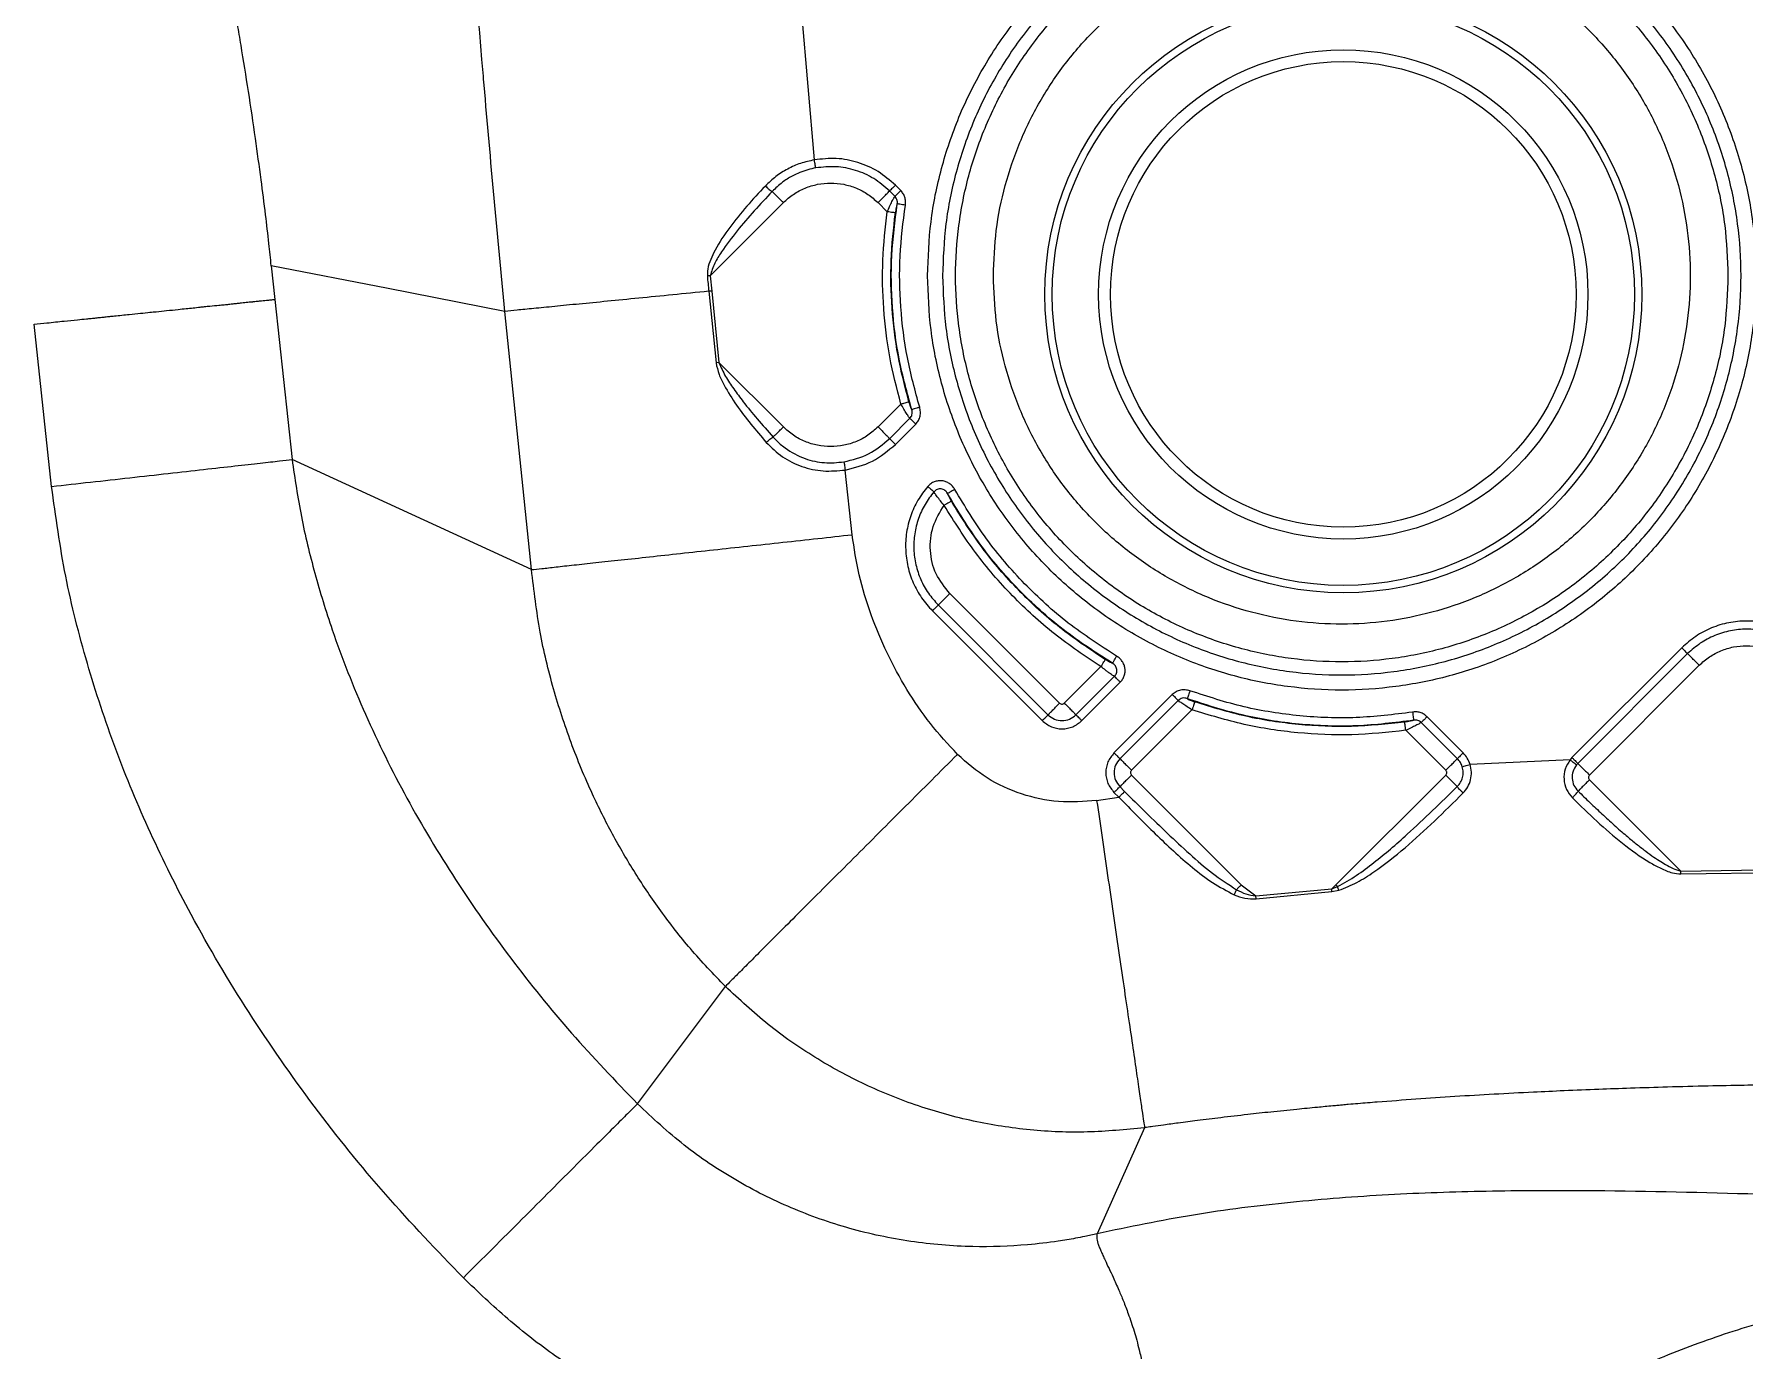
# Model space of a CAD drawing. Extents: x 943 to 1030, y 781 to 934.
# Drawn here: x 971 to 981.27, y 828.39 to 836.29 of the extents above; entities that cross this region are included whole.
import ezdxf

# ---------------------------------------------------------------- set-up
doc = ezdxf.new("R2010")
doc.units = 0
doc.header["$MEASUREMENT"] = 0
doc.layers.add('1', color=4, linetype='Continuous')

# ---------------------------------------------------------------- blocks, each defined once
blk = doc.blocks.new('AIRA')
at = {"layer": '1', "color": 3, "linetype": 'Continuous', "lineweight": 25}
for p, q in [((32.506, 32.366), (32.43, 33.246)), ((32.99, 32.147), (32.958, 32.179)), ((33.025, 32.182), (32.993, 32.214)), ((32.32, 32.11), (31.881, 31.671)), ((32.888, 32.11), (32.943, 32.055)), ((29.247, 31.73), (29.268, 31.529)), ((31.881, 31.671), (31.864, 31.67)), ((31.881, 31.671), (31.89, 31.579)), ((29.268, 31.529), (29.372, 30.568)), ((31.89, 31.579), (31.873, 31.578)), ((31.873, 31.578), (31.916, 31.148)), ((31.89, 31.579), (31.933, 31.15)), ((30.809, 29.907), (30.649, 31.457)), ((27.929, 30.406), (27.824, 31.38)), ((31.933, 31.15), (31.916, 31.148)), ((31.933, 31.15), (32.32, 30.764)), ((33.025, 30.901), (32.888, 30.764)), ((32.958, 30.694), (33.079, 30.816)), ((32.993, 30.659), (33.114, 30.781)), ((30.809, 29.907), (29.372, 30.568)), ((32.733, 30.117), (32.691, 30.505)), ((33.249, 29.695), (33.908, 29.036)), ((33.978, 29.105), (33.319, 29.764)), ((33.215, 29.66), (33.873, 29.001)), ((37.711, 29.438), (37.052, 28.779)), ((37.746, 29.403), (37.087, 28.744)), ((34.226, 29.325), (34.006, 29.105)), ((34.076, 29.036), (34.307, 29.267)), ((37.157, 28.674), (37.816, 29.333)), ((34.111, 29.001), (34.342, 29.232)), ((34.654, 29.157), (34.304, 28.807)), ((34.689, 29.122), (34.339, 28.772)), ((34.409, 28.703), (34.772, 29.066)), ((36.365, 28.772), (36.147, 28.99)), ((36.399, 28.807), (36.182, 29.025)), ((36.055, 28.943), (36.295, 28.703)), ((37.041, 28.766), (36.441, 28.738)), ((37.052, 28.779), (37.041, 28.766)), ((37.087, 28.744), (37.079, 28.735)), ((34.409, 28.674), (35.068, 28.016)), ((35.636, 28.016), (36.295, 28.674)), ((37.157, 28.646), (37.705, 28.098)), ((34.2, 28.522), (34.333, 28.541)), ((34.304, 28.57), (34.333, 28.541)), ((34.339, 28.605), (34.368, 28.576)), ((37.705, 28.098), (38.508, 28.111)), ((37.705, 28.081), (37.705, 28.098)), ((37.705, 28.081), (38.508, 28.093)), ((35.068, 28.016), (35.155, 27.949)), ((35.155, 27.949), (35.611, 27.992)), ((35.157, 27.932), (35.155, 27.949)), ((35.157, 27.932), (35.612, 27.975)), ((35.611, 27.992), (35.636, 28.016)), ((35.611, 27.992), (35.646, 28.005)), ((35.612, 27.975), (35.611, 27.992)), ((35.612, 27.975), (35.653, 27.983)), ((35.646, 28.005), (35.636, 28.016)), ((31.445, 26.701), (31.972, 27.406)), ((34.487, 26.558), (34.203, 25.922))]:
    blk.add_line(p, q, dxfattribs=at)
at = {"layer": '1', "color": 3, "linetype": 'Continuous', "lineweight": 25, "flags": 128}
blk.add_lwpolyline([(30.649, 31.457), (29.948, 31.594), (29.247, 31.73)], dxfattribs=at)
at = {"layer": '1', "color": 3, "linetype": 'Continuous', "lineweight": 25}
for radius in [1.791, 1.747, 1.468, 1.397]:
    blk.add_circle((35.68, 31.559), radius, dxfattribs=at)
for points, knots in [([(29.247, 31.73), (29.243, 31.775), (29.232, 31.877), (29.212, 32.05), (29.185, 32.26), (29.151, 32.508), (29.111, 32.777), (29.074, 33.005), (29.04, 33.213), (29.007, 33.405), (28.969, 33.629), (28.93, 33.851), (28.89, 34.076), (28.862, 34.238), (28.844, 34.343), (28.836, 34.385), (28.828, 34.433), (28.819, 34.487), (28.81, 34.542), (28.801, 34.591), (28.796, 34.622), (28.793, 34.639), (28.79, 34.657), (28.786, 34.683), (28.78, 34.719), (28.774, 34.757), (28.765, 34.813), (28.754, 34.878), (28.74, 34.964), (28.726, 35.054), (28.711, 35.156), (28.696, 35.259), (28.681, 35.362), (28.666, 35.465), (28.65, 35.585), (28.633, 35.718), (28.617, 35.858), (28.603, 35.983), (28.592, 36.094), (28.581, 36.2), (28.573, 36.299), (28.565, 36.394), (28.559, 36.481), (28.554, 36.556), (28.549, 36.64), (28.544, 36.726), (28.54, 36.819), (28.538, 36.873), (28.537, 36.896)], [0, 0, 0, 0, 0.025011, 0.057317, 0.096917, 0.143812, 0.198003, 0.251878, 0.276707, 0.320078, 0.365202, 0.409858, 0.453215, 0.499991, 0.507571, 0.516091, 0.525551, 0.535952, 0.548838, 0.558605, 0.565255, 0.56741, 0.568787, 0.575644, 0.582878, 0.590486, 0.598471, 0.616096, 0.62946, 0.649549, 0.669639, 0.689729, 0.709819, 0.729909, 0.749999, 0.779751, 0.806556, 0.830416, 0.85133, 0.869297, 0.890485, 0.906708, 0.92293, 0.939151, 0.948487, 0.969909, 0.987032, 1, 1, 1, 1]), ([(30.649, 31.457), (30.606, 31.91), (30.561, 32.386), (30.484, 33.292), (30.412, 34.198), (30.351, 35.108), (30.311, 35.788), (30.285, 36.242), (30.265, 36.669), (30.254, 36.896)], [0, 0, 0, 0, 0.250001, 0.263473, 0.499999, 0.749998, 0.764932, 0.874999, 1, 1, 1, 1]), ([(32.506, 32.366), (32.478, 32.36), (32.423, 32.348), (32.345, 32.313), (32.273, 32.268), (32.232, 32.229), (32.212, 32.209)], [0, 0, 0, 0, 0.2507095, 0.5000489, 0.7493344, 1, 1, 1, 1]), ([(32.515, 32.318), (32.499, 32.315), (32.467, 32.308), (32.419, 32.291), (32.367, 32.267), (32.309, 32.231), (32.273, 32.196), (32.253, 32.177)], [0, 0, 0, 0, 0.1609627, 0.3272683, 0.4989014, 0.7277723, 1, 1, 1, 1]), ([(32.212, 32.209), (32.174, 32.169), (32.099, 32.089), (31.997, 31.962), (31.924, 31.855), (31.884, 31.77), (31.865, 31.718), (31.864, 31.683), (31.864, 31.67)], [0, 0, 0, 0, 0.250854, 0.501383, 0.750577, 0.844301, 0.93778, 1, 1, 1, 1]), ([(32.253, 32.177), (32.181, 32.099), (32.072, 31.984), (31.963, 31.836), (31.905, 31.747), (31.889, 31.697), (31.881, 31.671)], [0, 0, 0, 0, 0.500155, 0.749958, 0.875178, 1, 1, 1, 1]), ([(32.212, 32.209), (32.216, 32.206), (32.224, 32.198), (32.236, 32.188), (32.247, 32.18), (32.251, 32.178), (32.253, 32.177)], [0, 0, 0, 0, 0.242807, 0.5, 0.757193, 1, 1, 1, 1]), ([(32.943, 32.055), (32.948, 32.066), (32.958, 32.088), (32.972, 32.117), (32.984, 32.139), (32.988, 32.145), (32.99, 32.147)], [0, 0, 0, 0, 0.25053, 0.500024, 0.756931, 1, 1, 1, 1]), ([(33.003, 32.102), (33.004, 32.106), (33.005, 32.114), (33.003, 32.122), (33.002, 32.126), (33.002, 32.127), (33.002, 32.127), (33.001, 32.131), (32.997, 32.138), (32.992, 32.144), (32.99, 32.147)], [0, 0, 0, 0, 0.249874, 0.49988, 0.500183, 0.502492, 0.508835, 0.532705, 0.749589, 1, 1, 1, 1]), ([(33.052, 32.095), (33.053, 32.102), (33.054, 32.118), (33.05, 32.142), (33.04, 32.164), (33.03, 32.176), (33.025, 32.182)], [0, 0, 0, 0, 0.250831, 0.500537, 0.749758, 1, 1, 1, 1]), ([(33.003, 32.102), (33.002, 32.1), (33.001, 32.095), (32.997, 32.081), (32.994, 32.065), (32.993, 32.054), (32.992, 32.048)], [0, 0, 0, 0, 0.249274, 0.499281, 0.749317, 1, 1, 1, 1]), ([(31.864, 31.67), (31.865, 31.654), (31.868, 31.624), (31.871, 31.593), (31.873, 31.578)], [0, 0, 0, 0, 0.5, 1, 1, 1, 1]), ([(27.824, 31.38), (27.85, 31.382), (27.91, 31.389), (27.997, 31.398), (28.076, 31.406), (28.13, 31.411), (28.167, 31.415), (28.195, 31.418), (28.223, 31.421), (28.251, 31.424), (28.278, 31.427), (28.327, 31.432), (28.389, 31.438), (28.46, 31.445), (28.514, 31.451), (28.566, 31.456), (28.623, 31.462), (28.682, 31.468), (28.735, 31.474), (28.779, 31.478), (28.816, 31.482), (28.849, 31.486), (28.888, 31.49), (28.927, 31.494), (28.964, 31.497), (28.993, 31.5), (29.019, 31.503), (29.045, 31.506), (29.074, 31.509), (29.1, 31.512), (29.119, 31.514), (29.127, 31.514), (29.131, 31.515), (29.133, 31.515), (29.133, 31.515), (29.134, 31.515), (29.134, 31.515), (29.134, 31.515), (29.134, 31.515), (29.134, 31.515), (29.134, 31.515), (29.134, 31.515), (29.134, 31.515), (29.134, 31.515), (29.134, 31.515), (29.134, 31.515), (29.135, 31.515), (29.14, 31.516), (29.151, 31.517), (29.168, 31.519), (29.196, 31.521), (29.225, 31.524), (29.248, 31.527), (29.26, 31.528), (29.266, 31.529), (29.267, 31.529), (29.268, 31.529), (29.268, 31.529)], [0, 0, 0, 0, 0.039036, 0.091936, 0.133108, 0.161466, 0.176077, 0.190749, 0.205479, 0.220266, 0.235106, 0.249998, 0.298222, 0.336325, 0.368353, 0.390362, 0.426897, 0.470091, 0.499992, 0.527963, 0.555914, 0.574936, 0.596701, 0.637225, 0.661766, 0.683951, 0.706057, 0.728077, 0.75, 0.786144, 0.801948, 0.808881, 0.811928, 0.813268, 0.813857, 0.814116, 0.81423, 0.81428, 0.814302, 0.81432, 0.81432, 0.814321, 0.814324, 0.814336, 0.814383, 0.81457, 0.815317, 0.818302, 0.830213, 0.849969, 0.877423, 0.929916, 0.967483, 0.990711, 0.997082, 0.998971, 1, 1, 1, 1]), ([(31.873, 31.578), (31.8, 31.57), (31.654, 31.556), (31.45, 31.536), (31.262, 31.517), (31.092, 31.501), (30.944, 31.486), (30.819, 31.474), (30.717, 31.464), (30.672, 31.459), (30.649, 31.457)], [0, 0, 0, 0, 0.125, 0.250003, 0.374997, 0.500001, 0.625001, 0.749995, 0.874999, 1, 1, 1, 1]), ([(31.916, 31.148), (31.921, 31.125), (31.932, 31.078), (31.975, 30.993), (32.063, 30.852), (32.156, 30.744), (32.217, 30.671)], [0, 0, 0, 0, 0.124827, 0.2498631, 0.498955, 1, 1, 1, 1]), ([(31.933, 31.15), (31.946, 31.122), (31.97, 31.066), (32.023, 30.99), (32.086, 30.905), (32.165, 30.808), (32.227, 30.739), (32.259, 30.703)], [0, 0, 0, 0, 0.164739, 0.326157, 0.499846, 0.737102, 1, 1, 1, 1]), ([(33.079, 30.816), (33.077, 30.818), (33.073, 30.823), (33.06, 30.843), (33.043, 30.87), (33.031, 30.891), (33.025, 30.901)], [0, 0, 0, 0, 0.245038, 0.500447, 0.749549, 1, 1, 1, 1]), ([(33.091, 30.867), (33.09, 30.869), (33.087, 30.873), (33.083, 30.885), (33.078, 30.899), (33.075, 30.91), (33.073, 30.915)], [0, 0, 0, 0, 0.250056, 0.499628, 0.749514, 1, 1, 1, 1]), ([(33.079, 30.816), (33.082, 30.819), (33.088, 30.825), (33.093, 30.838), (33.095, 30.852), (33.092, 30.862), (33.091, 30.867)], [0, 0, 0, 0, 0.249538, 0.439308, 0.748127, 1, 1, 1, 1]), ([(33.114, 30.781), (33.12, 30.788), (33.132, 30.802), (33.141, 30.828), (33.144, 30.855), (33.14, 30.873), (33.138, 30.882)], [0, 0, 0, 0, 0.250177, 0.499349, 0.749096, 1, 1, 1, 1]), ([(32.217, 30.671), (32.221, 30.674), (32.228, 30.681), (32.24, 30.69), (32.251, 30.698), (32.256, 30.701), (32.259, 30.703)], [0, 0, 0, 0, 0.244065, 0.5, 0.755935, 1, 1, 1, 1]), ([(32.259, 30.703), (32.272, 30.688), (32.295, 30.665), (32.356, 30.617), (32.443, 30.571), (32.566, 30.543), (32.644, 30.55), (32.683, 30.554)], [0, 0, 0, 0, 0.125881, 0.205367, 0.499845, 0.7499, 1, 1, 1, 1]), ([(32.217, 30.671), (32.248, 30.64), (32.311, 30.579), (32.43, 30.522), (32.559, 30.493), (32.647, 30.501), (32.691, 30.505)], [0, 0, 0, 0, 0.250691, 0.499725, 0.749835, 1, 1, 1, 1]), ([(27.929, 30.406), (28.007, 30.415), (28.166, 30.433), (28.403, 30.459), (28.633, 30.485), (28.846, 30.509), (29.033, 30.53), (29.185, 30.547), (29.302, 30.56), (29.349, 30.566), (29.372, 30.568)], [0, 0, 0, 0, 0.119049, 0.243057, 0.370605, 0.5, 0.629395, 0.756943, 0.880951, 1, 1, 1, 1]), ([(29.372, 30.568), (29.389, 30.454), (29.423, 30.224), (29.506, 29.883), (29.628, 29.485), (29.808, 29.031), (30.056, 28.53), (30.349, 28.041), (30.68, 27.571), (31.043, 27.12), (31.311, 26.841), (31.445, 26.701)], [0, 0, 0, 0, 0.0776582, 0.1561295, 0.2358177, 0.3580481, 0.4837164, 0.6113204, 0.7405133, 0.8702711, 1, 1, 1, 1]), ([(30.4, 25.657), (30.242, 25.821), (29.927, 26.15), (29.499, 26.683), (29.107, 27.244), (28.782, 27.794), (28.518, 28.323), (28.308, 28.827), (28.138, 29.342), (28.004, 29.868), (27.954, 30.226), (27.929, 30.406)], [0, 0, 0, 0, 0.125169, 0.250577, 0.376006, 0.501226, 0.601792, 0.701598, 0.801152, 0.900232, 1, 1, 1, 1]), ([(33.349, 30.388), (33.345, 30.395), (33.336, 30.408), (33.317, 30.424), (33.296, 30.436), (33.273, 30.441), (33.249, 30.441), (33.225, 30.435), (33.204, 30.424), (33.192, 30.412), (33.186, 30.407)], [0, 0, 0, 0, 0.125605, 0.250526, 0.374913, 0.499406, 0.624252, 0.749188, 0.874374, 1, 1, 1, 1]), ([(33.305, 30.364), (33.303, 30.368), (33.299, 30.375), (33.29, 30.383), (33.279, 30.389), (33.267, 30.392), (33.255, 30.392), (33.243, 30.389), (33.232, 30.383), (33.227, 30.377), (33.224, 30.375)], [0, 0, 0, 0, 0.135381, 0.261256, 0.384583, 0.507431, 0.630172, 0.753427, 0.876519, 1, 1, 1, 1]), ([(33.285, 30.293), (33.277, 30.302), (33.262, 30.321), (33.242, 30.346), (33.228, 30.366), (33.225, 30.372), (33.224, 30.375)], [0, 0, 0, 0, 0.250944, 0.500448, 0.758791, 1, 1, 1, 1]), ([(33.305, 30.364), (33.306, 30.362), (33.308, 30.357), (33.313, 30.346), (33.32, 30.332), (33.325, 30.323), (33.328, 30.318)], [0, 0, 0, 0, 0.249908, 0.499762, 0.74952, 1, 1, 1, 1]), ([(30.809, 29.907), (30.828, 29.909), (30.868, 29.913), (30.954, 29.923), (31.061, 29.935), (31.192, 29.949), (31.344, 29.965), (31.515, 29.984), (31.701, 30.004), (31.899, 30.026), (32.105, 30.048), (32.315, 30.071), (32.525, 30.094), (32.664, 30.109), (32.733, 30.117)], [0, 0, 0, 0, 0.078753, 0.159894, 0.243054, 0.327793, 0.413619, 0.5, 0.586381, 0.672207, 0.756946, 0.840106, 0.921247, 1, 1, 1, 1]), ([(33.365, 28.798), (33.309, 28.859), (33.197, 28.98), (33.058, 29.187), (32.939, 29.405), (32.843, 29.636), (32.77, 29.873), (32.745, 30.036), (32.733, 30.117)], [0, 0, 0, 0, 0.166053, 0.332657, 0.500102, 0.667186, 0.8357, 1, 1, 1, 1]), ([(31.972, 27.406), (31.901, 27.48), (31.763, 27.624), (31.585, 27.854), (31.429, 28.084), (31.293, 28.318), (31.162, 28.579), (31.042, 28.869), (30.936, 29.194), (30.852, 29.54), (30.824, 29.782), (30.809, 29.907)], [0, 0, 0, 0, 0.109626, 0.211754, 0.309294, 0.405429, 0.50085, 0.619885, 0.740451, 0.865408, 1, 1, 1, 1]), ([(34.295, 29.345), (34.293, 29.346), (34.289, 29.347), (34.278, 29.352), (34.265, 29.359), (34.256, 29.365), (34.252, 29.367)], [0, 0, 0, 0, 0.249809, 0.499803, 0.749886, 1, 1, 1, 1]), ([(34.342, 29.232), (34.347, 29.237), (34.357, 29.249), (34.366, 29.27), (34.371, 29.292), (34.371, 29.315), (34.365, 29.337), (34.354, 29.357), (34.339, 29.375), (34.327, 29.383), (34.32, 29.388)], [0, 0, 0, 0, 0.125493, 0.250332, 0.374863, 0.499367, 0.623903, 0.748756, 0.874167, 1, 1, 1, 1]), ([(34.307, 29.267), (34.304, 29.268), (34.299, 29.271), (34.283, 29.282), (34.267, 29.293), (34.25, 29.306), (34.235, 29.318), (34.226, 29.325)], [0, 0, 0, 0, 0.229741, 0.499472, 0.592388, 0.750123, 1, 1, 1, 1]), ([(34.307, 29.267), (34.309, 29.269), (34.314, 29.275), (34.319, 29.286), (34.322, 29.297), (34.321, 29.308), (34.318, 29.319), (34.313, 29.33), (34.305, 29.339), (34.298, 29.343), (34.295, 29.345)], [0, 0, 0, 0, 0.123788, 0.246911, 0.369653, 0.492276, 0.615903, 0.74022, 0.866334, 1, 1, 1, 1]), ([(34.76, 29.18), (34.75, 29.182), (34.732, 29.187), (34.703, 29.185), (34.676, 29.176), (34.661, 29.163), (34.654, 29.157)], [0, 0, 0, 0, 0.2504575, 0.4999903, 0.7496586, 1, 1, 1, 1]), ([(33.978, 29.105), (33.98, 29.104), (33.984, 29.101), (33.992, 29.099), (34, 29.101), (34.004, 29.104), (34.006, 29.105)], [0, 0, 0, 0, 0.25001, 0.5, 0.74999, 1, 1, 1, 1]), ([(34.743, 29.133), (34.742, 29.133), (34.737, 29.135), (34.728, 29.137), (34.719, 29.137), (34.714, 29.136), (34.714, 29.136), (34.714, 29.136), (34.709, 29.134), (34.7, 29.131), (34.693, 29.125), (34.689, 29.122)], [0, 0, 0, 0, 0.047359, 0.250347, 0.499778, 0.500018, 0.502168, 0.508374, 0.532221, 0.749924, 1, 1, 1, 1]), ([(34.772, 29.066), (34.762, 29.072), (34.742, 29.085), (34.716, 29.102), (34.696, 29.116), (34.691, 29.12), (34.689, 29.122)], [0, 0, 0, 0, 0.2505793, 0.5001326, 0.7546227, 1, 1, 1, 1]), ([(34.743, 29.133), (34.745, 29.132), (34.748, 29.129), (34.76, 29.124), (34.774, 29.119), (34.784, 29.115), (34.789, 29.113)], [0, 0, 0, 0, 0.249717, 0.499721, 0.749824, 1, 1, 1, 1]), ([(36.182, 29.025), (36.176, 29.03), (36.164, 29.04), (36.142, 29.05), (36.118, 29.055), (36.102, 29.053), (36.095, 29.052)], [0, 0, 0, 0, 0.25047, 0.499475, 0.748961, 1, 1, 1, 1]), ([(33.873, 29.001), (33.891, 28.987), (33.926, 28.96), (33.992, 28.948), (34.059, 28.96), (34.094, 28.987), (34.111, 29.001)], [0, 0, 0, 0, 0.250225, 0.500436, 0.750211, 1, 1, 1, 1]), ([(33.908, 29.036), (33.921, 29.026), (33.945, 29.007), (33.992, 28.998), (34.039, 29.007), (34.064, 29.026), (34.076, 29.036)], [0, 0, 0, 0, 0.249635, 0.500178, 0.750078, 1, 1, 1, 1]), ([(36.102, 29.003), (36.1, 29.002), (36.095, 29.001), (36.081, 28.997), (36.065, 28.994), (36.054, 28.993), (36.048, 28.992)], [0, 0, 0, 0, 0.249024, 0.499941, 0.748952, 1, 1, 1, 1]), ([(36.147, 28.99), (36.145, 28.988), (36.139, 28.984), (36.117, 28.972), (36.088, 28.958), (36.066, 28.948), (36.055, 28.943)], [0, 0, 0, 0, 0.2435237, 0.5009787, 0.7497541, 1, 1, 1, 1]), ([(36.147, 28.99), (36.144, 28.992), (36.138, 28.998), (36.127, 29.003), (36.114, 29.005), (36.106, 29.004), (36.102, 29.003)], [0, 0, 0, 0, 0.249629, 0.499075, 0.748328, 1, 1, 1, 1]), ([(33.365, 28.798), (33.313, 28.747), (33.208, 28.642), (33.051, 28.485), (32.893, 28.327), (32.739, 28.173), (32.591, 28.025), (32.453, 27.887), (32.329, 27.763), (32.221, 27.655), (32.13, 27.564), (32.058, 27.492), (32.004, 27.438), (31.982, 27.416), (31.972, 27.406)], [0, 0, 0, 0, 0.078181, 0.159032, 0.242156, 0.327069, 0.413219, 0.5, 0.586781, 0.672931, 0.757844, 0.840968, 0.921819, 1, 1, 1, 1]), ([(34.2, 28.522), (34.124, 28.516), (33.972, 28.504), (33.747, 28.554), (33.537, 28.648), (33.422, 28.748), (33.365, 28.798)], [0, 0, 0, 0, 0.2509607, 0.5003023, 0.7504798, 1, 1, 1, 1]), ([(34.304, 28.807), (34.291, 28.79), (34.263, 28.755), (34.251, 28.689), (34.263, 28.622), (34.291, 28.587), (34.304, 28.57)], [0, 0, 0, 0, 0.250225, 0.500436, 0.750211, 1, 1, 1, 1]), ([(34.339, 28.772), (34.33, 28.76), (34.31, 28.736), (34.302, 28.689), (34.31, 28.641), (34.33, 28.617), (34.339, 28.605)], [0, 0, 0, 0, 0.249635, 0.500178, 0.750078, 1, 1, 1, 1]), ([(36.394, 28.724), (36.39, 28.733), (36.384, 28.751), (36.371, 28.765), (36.365, 28.772)], [0, 0, 0, 0, 0.501136, 1, 1, 1, 1]), ([(36.441, 28.738), (36.436, 28.751), (36.426, 28.777), (36.408, 28.797), (36.399, 28.807)], [0, 0, 0, 0, 0.500215, 1, 1, 1, 1]), ([(37.041, 28.766), (37.03, 28.748), (37.007, 28.712), (37.001, 28.649), (37.015, 28.586), (37.041, 28.554), (37.055, 28.538)], [0, 0, 0, 0, 0.250499, 0.500613, 0.750117, 1, 1, 1, 1]), ([(37.079, 28.735), (37.078, 28.736), (37.075, 28.738), (37.066, 28.745), (37.054, 28.755), (37.045, 28.762), (37.041, 28.766)], [0, 0, 0, 0, 0.242146, 0.5, 0.757854, 1, 1, 1, 1]), ([(34.409, 28.703), (34.407, 28.701), (34.404, 28.697), (34.403, 28.689), (34.404, 28.681), (34.407, 28.677), (34.409, 28.674)], [0, 0, 0, 0, 0.25001, 0.5, 0.74999, 1, 1, 1, 1]), ([(36.295, 28.674), (36.296, 28.677), (36.3, 28.681), (36.301, 28.689), (36.3, 28.697), (36.296, 28.701), (36.295, 28.703)], [0, 0, 0, 0, 0.25001, 0.5, 0.74999, 1, 1, 1, 1]), ([(36.364, 28.605), (36.371, 28.613), (36.385, 28.63), (36.397, 28.66), (36.401, 28.692), (36.396, 28.713), (36.394, 28.724)], [0, 0, 0, 0, 0.250372, 0.500104, 0.749747, 1, 1, 1, 1]), ([(36.394, 28.724), (36.395, 28.724), (36.398, 28.725), (36.41, 28.729), (36.424, 28.733), (36.436, 28.737), (36.441, 28.738)], [0, 0, 0, 0, 0.242147, 0.5, 0.757853, 1, 1, 1, 1]), ([(36.399, 28.567), (36.409, 28.578), (36.429, 28.602), (36.445, 28.646), (36.451, 28.693), (36.444, 28.723), (36.441, 28.738)], [0, 0, 0, 0, 0.250395, 0.500383, 0.749962, 1, 1, 1, 1]), ([(37.079, 28.735), (37.071, 28.723), (37.055, 28.698), (37.051, 28.654), (37.061, 28.611), (37.079, 28.589), (37.089, 28.578)], [0, 0, 0, 0, 0.249646, 0.499902, 0.749882, 1, 1, 1, 1]), ([(37.157, 28.674), (37.155, 28.672), (37.152, 28.668), (37.151, 28.66), (37.152, 28.652), (37.155, 28.648), (37.157, 28.646)], [0, 0, 0, 0, 0.25001, 0.5, 0.74999, 1, 1, 1, 1]), ([(34.333, 28.541), (34.37, 28.504), (34.442, 28.43), (34.551, 28.322), (34.661, 28.217), (34.774, 28.118), (34.893, 28.025), (34.982, 27.979), (35.026, 27.955)], [0, 0, 0, 0, 0.1707648, 0.3367062, 0.5007261, 0.6679577, 0.8345592, 1, 1, 1, 1]), ([(34.368, 28.576), (34.41, 28.534), (34.496, 28.449), (34.625, 28.323), (34.757, 28.201), (34.891, 28.083), (34.99, 28.019), (35.039, 27.986)], [0, 0, 0, 0, 0.200091, 0.401042, 0.603614, 0.80322, 1, 1, 1, 1]), ([(35.646, 28.005), (35.684, 28.027), (35.76, 28.069), (35.863, 28.148), (35.965, 28.231), (36.082, 28.335), (36.216, 28.46), (36.315, 28.557), (36.364, 28.605)], [0, 0, 0, 0, 0.138744, 0.277951, 0.415301, 0.559002, 0.780099, 1, 1, 1, 1]), ([(35.653, 27.983), (35.69, 27.997), (35.764, 28.027), (35.897, 28.114), (36.052, 28.236), (36.228, 28.397), (36.342, 28.51), (36.399, 28.567)], [0, 0, 0, 0, 0.124662, 0.249923, 0.499645, 0.7494, 1, 1, 1, 1]), ([(36.399, 28.567), (36.395, 28.571), (36.386, 28.579), (36.375, 28.591), (36.367, 28.601), (36.365, 28.604), (36.364, 28.605)], [0, 0, 0, 0, 0.241963, 0.5, 0.758037, 1, 1, 1, 1]), ([(37.055, 28.538), (37.058, 28.542), (37.067, 28.55), (37.077, 28.562), (37.085, 28.572), (37.088, 28.576), (37.089, 28.578)], [0, 0, 0, 0, 0.242242, 0.5, 0.757758, 1, 1, 1, 1]), ([(37.055, 28.538), (37.103, 28.49), (37.2, 28.396), (37.353, 28.264), (37.481, 28.169), (37.584, 28.114), (37.646, 28.087), (37.688, 28.083), (37.705, 28.081)], [0, 0, 0, 0, 0.25092, 0.501468, 0.751332, 0.844851, 0.937947, 1, 1, 1, 1]), ([(37.089, 28.578), (37.112, 28.555), (37.159, 28.509), (37.232, 28.441), (37.304, 28.375), (37.371, 28.316), (37.43, 28.267), (37.482, 28.227), (37.53, 28.191), (37.573, 28.162), (37.615, 28.136), (37.657, 28.113), (37.689, 28.103), (37.705, 28.098)], [0, 0, 0, 0, 0.1254601, 0.2500564, 0.3775441, 0.5000096, 0.5899476, 0.6732694, 0.7500184, 0.81673, 0.8750424, 0.9386168, 1, 1, 1, 1]), ([(34.2, 28.522), (34.211, 28.448), (34.233, 28.297), (34.266, 28.069), (34.3, 27.841), (34.332, 27.618), (34.363, 27.405), (34.392, 27.208), (34.418, 27.032), (34.44, 26.881), (34.458, 26.757), (34.472, 26.662), (34.482, 26.593), (34.486, 26.57), (34.487, 26.558)], [0, 0, 0, 0, 0.077797, 0.158452, 0.241551, 0.32658, 0.412948, 0.5, 0.587052, 0.67342, 0.758449, 0.841548, 0.922203, 1, 1, 1, 1]), ([(35.026, 27.955), (35.047, 27.947), (35.089, 27.931), (35.135, 27.932), (35.157, 27.932)], [0, 0, 0, 0, 0.499431, 1, 1, 1, 1]), ([(35.039, 27.986), (35.057, 27.977), (35.094, 27.958), (35.135, 27.952), (35.155, 27.949)], [0, 0, 0, 0, 0.500918, 1, 1, 1, 1]), ([(34.487, 26.558), (34.373, 26.547), (34.145, 26.524), (33.8, 26.539), (33.46, 26.591), (33.128, 26.683), (32.808, 26.811), (32.506, 26.976), (32.223, 27.172), (32.056, 27.328), (31.972, 27.406)], [0, 0, 0, 0, 0.12518, 0.250538, 0.375989, 0.500559, 0.625779, 0.751037, 0.875237, 1, 1, 1, 1]), ([(40.102, 26.827), (40.038, 26.827), (39.9, 26.827), (39.682, 26.827), (39.437, 26.826), (39.177, 26.825), (38.925, 26.823), (38.706, 26.822), (38.538, 26.82), (38.396, 26.818), (38.252, 26.815), (38.073, 26.812), (37.86, 26.808), (37.633, 26.802), (37.414, 26.795), (37.207, 26.788), (37.012, 26.78), (36.803, 26.77), (36.585, 26.759), (36.35, 26.745), (36.116, 26.729), (35.942, 26.716), (35.826, 26.707), (35.768, 26.702), (35.717, 26.698), (35.678, 26.694), (35.647, 26.691), (35.597, 26.687), (35.514, 26.679), (35.39, 26.667), (35.25, 26.653), (35.098, 26.636), (34.952, 26.619), (34.813, 26.602), (34.698, 26.587), (34.61, 26.575), (34.546, 26.567), (34.509, 26.561), (34.493, 26.559), (34.489, 26.558), (34.488, 26.558), (34.487, 26.558), (34.487, 26.558), (34.487, 26.558), (34.487, 26.558), (34.487, 26.558), (34.487, 26.558)], [0, 0, 0, 0, 0.03454, 0.073354, 0.11639, 0.165219, 0.211807, 0.250666, 0.281887, 0.301465, 0.326696, 0.358473, 0.396733, 0.440294, 0.479754, 0.513816, 0.550742, 0.583464, 0.625477, 0.667291, 0.708908, 0.750331, 0.760657, 0.77097, 0.781272, 0.787592, 0.792084, 0.798043, 0.814348, 0.836474, 0.864377, 0.889062, 0.918049, 0.943141, 0.963629, 0.979541, 0.990899, 0.997715, 0.999401, 0.999843, 0.999959, 0.999989, 0.999997, 0.999999, 1, 1, 1, 1, 1]), ([(31.445, 26.701), (31.432, 26.689), (31.405, 26.662), (31.328, 26.585), (31.221, 26.478), (31.085, 26.342), (30.928, 26.185), (30.755, 26.012), (30.578, 25.835), (30.458, 25.715), (30.4, 25.657)], [0, 0, 0, 0, 0.118304, 0.242167, 0.370033, 0.5, 0.629967, 0.757833, 0.881696, 1, 1, 1, 1]), ([(34.203, 25.922), (34.19, 25.919), (34.166, 25.913), (34.123, 25.904), (34.058, 25.891), (33.943, 25.872), (33.738, 25.848), (33.442, 25.838), (33.083, 25.868), (32.717, 25.946), (32.364, 26.07), (32.031, 26.238), (31.718, 26.446), (31.536, 26.616), (31.445, 26.701)], [0, 0, 0, 0, 0.01245, 0.024882, 0.044432, 0.079391, 0.14157, 0.251484, 0.376265, 0.501577, 0.625692, 0.750291, 0.875138, 1, 1, 1, 1]), ([(40.067, 26.124), (39.741, 26.126), (39.087, 26.128), (38.107, 26.162), (37.257, 26.182), (36.538, 26.179), (35.95, 26.159), (35.363, 26.114), (34.779, 26.042), (34.395, 25.962), (34.203, 25.922)], [0, 0, 0, 0, 0.166669, 0.333348, 0.50002, 0.600023, 0.700024, 0.800022, 0.900014, 1, 1, 1, 1]), ([(34.203, 25.922), (34.201, 25.914), (34.198, 25.9), (34.205, 25.871), (34.215, 25.843), (34.225, 25.819), (34.237, 25.792), (34.253, 25.758), (34.273, 25.715), (34.301, 25.656), (34.33, 25.59), (34.361, 25.517), (34.392, 25.436), (34.425, 25.339), (34.453, 25.238), (34.473, 25.145), (34.487, 25.061), (34.495, 24.981), (34.498, 24.906), (34.497, 24.838), (34.492, 24.771), (34.483, 24.705), (34.469, 24.638), (34.451, 24.571), (34.429, 24.505), (34.41, 24.463), (34.4, 24.441)], [0, 0, 0, 0, 0.062462, 0.124966, 0.156222, 0.187476, 0.218733, 0.249993, 0.298832, 0.344398, 0.404503, 0.451046, 0.49998, 0.56249, 0.625001, 0.667416, 0.708923, 0.749993, 0.783176, 0.814985, 0.845541, 0.874986, 0.906295, 0.93752, 0.968407, 1, 1, 1, 1]), ([(34.4, 24.441), (34.28, 24.421), (34.041, 24.38), (33.679, 24.357), (33.317, 24.36), (32.956, 24.393), (32.599, 24.455), (32.248, 24.545), (31.905, 24.664), (31.574, 24.811), (31.255, 24.984), (30.951, 25.183), (30.663, 25.406), (30.488, 25.573), (30.4, 25.657)], [0, 0, 0, 0, 0.083696, 0.167072, 0.249946, 0.333124, 0.41653, 0.49997, 0.582964, 0.66599, 0.749399, 0.833033, 0.916378, 1, 1, 1, 1]), ([(35.517, 23.307), (35.544, 23.363), (35.599, 23.475), (35.695, 23.64), (35.8, 23.801), (35.913, 23.955), (36.034, 24.101), (36.166, 24.243), (36.308, 24.381), (36.464, 24.517), (36.639, 24.652), (36.837, 24.789), (37.031, 24.907), (37.231, 25.015), (37.415, 25.104), (37.615, 25.191), (37.812, 25.267), (38.023, 25.34), (38.241, 25.405), (38.471, 25.464), (38.7, 25.513), (38.923, 25.553), (39.131, 25.584), (39.348, 25.608), (39.574, 25.627), (39.811, 25.639), (39.967, 25.64), (40.043, 25.641)], [0, 0, 0, 0, 0.034496, 0.06997, 0.10642, 0.141745, 0.176338, 0.212425, 0.250002, 0.286844, 0.32798, 0.37341, 0.421032, 0.455135, 0.499975, 0.53547, 0.577098, 0.617443, 0.660306, 0.70405, 0.750002, 0.791084, 0.830372, 0.867863, 0.912962, 0.957008, 1, 1, 1, 1])]:
    blk.add_open_spline(points, degree=3, knots=knots, dxfattribs=at)
for points in [[(33.185, 31.671), (33.189, 31.562), (33.197, 31.345), (33.263, 31.025), (33.367, 30.717), (33.512, 30.424), (33.693, 30.153), (33.908, 29.908), (34.153, 29.693), (34.424, 29.511), (34.717, 29.367), (35.025, 29.262), (35.345, 29.199), (35.671, 29.177), (35.996, 29.199), (36.316, 29.262), (36.625, 29.367), (36.917, 29.511), (37.189, 29.693), (37.434, 29.908), (37.649, 30.153), (37.83, 30.424), (37.974, 30.717), (38.079, 31.025), (38.143, 31.345), (38.164, 31.671), (38.143, 31.996), (38.079, 32.316), (37.974, 32.625), (37.83, 32.917), (37.649, 33.189), (37.434, 33.434), (37.189, 33.649), (36.917, 33.83), (36.625, 33.974), (36.316, 34.079), (35.996, 34.143), (35.671, 34.164), (35.345, 34.143), (35.025, 34.079), (34.717, 33.974), (34.424, 33.83), (34.153, 33.649), (33.908, 33.434), (33.693, 33.189), (33.512, 32.917), (33.367, 32.625), (33.263, 32.316), (33.197, 31.996), (33.189, 31.779), (33.185, 31.671)], [(33.275, 31.671), (33.279, 31.775), (33.287, 31.984), (33.351, 32.293), (33.451, 32.59), (33.59, 32.872), (33.765, 33.133), (33.972, 33.37), (34.208, 33.577), (34.47, 33.751), (34.751, 33.89), (35.049, 33.991), (35.357, 34.053), (35.671, 34.073), (35.984, 34.053), (36.293, 33.991), (36.59, 33.89), (36.872, 33.751), (37.133, 33.577), (37.37, 33.37), (37.577, 33.133), (37.751, 32.872), (37.89, 32.59), (37.991, 32.293), (38.053, 31.984), (38.073, 31.671), (38.053, 31.357), (37.991, 31.049), (37.89, 30.751), (37.751, 30.47), (37.577, 30.208), (37.37, 29.972), (37.133, 29.765), (36.872, 29.59), (36.59, 29.451), (36.293, 29.35), (35.984, 29.289), (35.671, 29.268), (35.357, 29.289), (35.049, 29.35), (34.751, 29.451), (34.47, 29.59), (34.208, 29.765), (33.972, 29.972), (33.765, 30.208), (33.59, 30.47), (33.451, 30.751), (33.351, 31.049), (33.287, 31.357), (33.279, 31.566), (33.275, 31.671)], [(37.988, 31.671), (37.984, 31.772), (37.977, 31.974), (37.915, 32.272), (37.818, 32.56), (37.683, 32.833), (37.515, 33.086), (37.314, 33.314), (37.086, 33.515), (36.833, 33.683), (36.56, 33.818), (36.272, 33.916), (35.974, 33.975), (35.671, 33.995), (35.367, 33.975), (35.069, 33.916), (34.781, 33.818), (34.509, 33.683), (34.256, 33.515), (34.028, 33.314), (33.827, 33.086), (33.658, 32.833), (33.524, 32.56), (33.426, 32.272), (33.367, 31.974), (33.347, 31.671), (33.367, 31.367), (33.426, 31.069), (33.524, 30.781), (33.658, 30.509), (33.827, 30.256), (34.028, 30.028), (34.256, 29.827), (34.509, 29.658), (34.781, 29.524), (35.069, 29.426), (35.367, 29.367), (35.671, 29.347), (35.974, 29.367), (36.272, 29.426), (36.56, 29.524), (36.833, 29.658), (37.086, 29.827), (37.314, 30.028), (37.515, 30.256), (37.683, 30.509), (37.818, 30.781), (37.915, 31.069), (37.977, 31.367), (37.984, 31.57), (37.988, 31.671)], [(33.58, 31.671), (33.584, 31.58), (33.59, 31.397), (33.646, 31.128), (33.734, 30.868), (33.855, 30.622), (34.007, 30.394), (34.188, 30.188), (34.394, 30.007), (34.622, 29.855), (34.868, 29.734), (35.128, 29.646), (35.397, 29.592), (35.671, 29.574), (35.944, 29.592), (36.213, 29.646), (36.473, 29.734), (36.719, 29.855), (36.947, 30.007), (37.153, 30.188), (37.334, 30.394), (37.487, 30.622), (37.608, 30.868), (37.696, 31.128), (37.75, 31.397), (37.768, 31.671), (37.75, 31.944), (37.696, 32.213), (37.608, 32.473), (37.487, 32.719), (37.334, 32.947), (37.153, 33.153), (36.947, 33.334), (36.719, 33.487), (36.473, 33.608), (36.213, 33.696), (35.944, 33.75), (35.671, 33.768), (35.397, 33.75), (35.128, 33.696), (34.868, 33.608), (34.622, 33.487), (34.394, 33.334), (34.188, 33.153), (34.007, 32.947), (33.855, 32.719), (33.734, 32.473), (33.646, 32.213), (33.59, 31.944), (33.584, 31.762), (33.58, 31.671)], [(32.993, 32.214), (32.959, 32.243), (32.892, 32.301), (32.769, 32.355), (32.638, 32.381), (32.55, 32.371), (32.506, 32.366)], [(32.515, 32.318), (32.515, 32.319), (32.514, 32.322), (32.512, 32.334), (32.509, 32.349), (32.507, 32.361), (32.506, 32.366)], [(32.958, 32.179), (32.927, 32.206), (32.866, 32.259), (32.755, 32.307), (32.635, 32.331), (32.555, 32.322), (32.515, 32.318)], [(32.32, 32.11), (32.313, 32.117), (32.298, 32.132), (32.278, 32.151), (32.262, 32.168), (32.256, 32.174), (32.253, 32.177)], [(32.32, 32.11), (32.339, 32.127), (32.379, 32.162), (32.449, 32.199), (32.525, 32.222), (32.604, 32.23), (32.683, 32.222), (32.759, 32.199), (32.829, 32.162), (32.868, 32.127), (32.888, 32.11)], [(32.888, 32.11), (32.896, 32.118), (32.913, 32.134), (32.934, 32.156), (32.951, 32.173), (32.955, 32.177), (32.958, 32.179)], [(32.993, 32.214), (32.988, 32.21), (32.98, 32.202), (32.969, 32.191), (32.961, 32.183), (32.959, 32.18), (32.958, 32.179)], [(33.025, 32.182), (33.021, 32.178), (33.012, 32.17), (33.001, 32.159), (32.993, 32.15), (32.991, 32.148), (32.99, 32.147)], [(33.025, 30.901), (33.001, 30.995), (32.952, 31.183), (32.918, 31.473), (32.911, 31.765), (32.932, 31.958), (32.943, 32.055)], [(32.992, 32.048), (32.991, 32.048), (32.988, 32.049), (32.977, 32.05), (32.961, 32.052), (32.949, 32.054), (32.943, 32.055)], [(33.073, 30.915), (33.049, 31.007), (33.002, 31.192), (32.968, 31.477), (32.961, 31.763), (32.981, 31.953), (32.992, 32.048)], [(33.091, 30.867), (33.063, 30.967), (33.008, 31.168), (32.97, 31.479), (32.963, 31.792), (32.99, 31.999), (33.003, 32.102)], [(33.052, 32.095), (33.046, 32.096), (33.034, 32.097), (33.018, 32.1), (33.007, 32.102), (33.004, 32.102), (33.003, 32.102)], [(33.138, 30.882), (33.111, 30.98), (33.057, 31.178), (33.02, 31.483), (33.013, 31.79), (33.039, 31.993), (33.052, 32.095)], [(33.025, 30.901), (33.031, 30.903), (33.043, 30.906), (33.058, 30.911), (33.07, 30.914), (33.072, 30.915), (33.073, 30.915)], [(33.114, 30.781), (33.11, 30.785), (33.102, 30.793), (33.091, 30.804), (33.083, 30.812), (33.08, 30.814), (33.079, 30.816)], [(33.138, 30.882), (33.132, 30.88), (33.121, 30.876), (33.105, 30.871), (33.094, 30.868), (33.092, 30.867), (33.091, 30.867)], [(32.259, 30.703), (32.262, 30.706), (32.269, 30.713), (32.284, 30.728), (32.301, 30.745), (32.314, 30.757), (32.32, 30.764)], [(32.888, 30.764), (32.868, 30.746), (32.829, 30.711), (32.759, 30.674), (32.683, 30.651), (32.604, 30.643), (32.525, 30.651), (32.449, 30.674), (32.379, 30.711), (32.339, 30.746), (32.32, 30.764)], [(32.683, 30.554), (32.735, 30.566), (32.837, 30.591), (32.918, 30.66), (32.958, 30.694)], [(32.888, 30.764), (32.896, 30.755), (32.913, 30.739), (32.934, 30.717), (32.951, 30.701), (32.955, 30.696), (32.958, 30.694)], [(32.993, 30.659), (32.988, 30.663), (32.98, 30.671), (32.969, 30.682), (32.961, 30.691), (32.959, 30.693), (32.958, 30.694)], [(32.691, 30.505), (32.748, 30.519), (32.86, 30.546), (32.948, 30.622), (32.993, 30.659)], [(32.683, 30.554), (32.684, 30.552), (32.684, 30.549), (32.686, 30.538), (32.689, 30.522), (32.69, 30.511), (32.691, 30.505)], [(33.186, 30.407), (33.166, 30.38), (33.124, 30.325), (33.082, 30.231), (33.056, 30.131), (33.051, 30.028), (33.064, 29.925), (33.097, 29.827), (33.146, 29.736), (33.192, 29.685), (33.215, 29.66)], [(33.186, 30.407), (33.191, 30.403), (33.2, 30.395), (33.211, 30.385), (33.22, 30.378), (33.223, 30.376), (33.224, 30.375)], [(33.349, 30.388), (33.344, 30.385), (33.333, 30.379), (33.319, 30.371), (33.309, 30.366), (33.306, 30.365), (33.305, 30.364)], [(34.32, 29.388), (34.221, 29.451), (34.024, 29.579), (33.763, 29.818), (33.531, 30.086), (33.41, 30.287), (33.349, 30.388)], [(33.224, 30.375), (33.205, 30.35), (33.167, 30.3), (33.128, 30.214), (33.106, 30.123), (33.1, 30.029), (33.113, 29.936), (33.142, 29.847), (33.187, 29.764), (33.229, 29.718), (33.249, 29.695)], [(33.319, 29.764), (33.289, 29.802), (33.227, 29.877), (33.195, 30.022), (33.209, 30.169), (33.259, 30.252), (33.285, 30.293)], [(33.328, 30.318), (33.327, 30.318), (33.325, 30.316), (33.315, 30.31), (33.301, 30.303), (33.29, 30.296), (33.285, 30.293)], [(34.226, 29.325), (34.131, 29.388), (33.942, 29.514), (33.691, 29.746), (33.466, 30.004), (33.345, 30.197), (33.285, 30.293)], [(34.295, 29.345), (34.194, 29.41), (33.993, 29.54), (33.727, 29.783), (33.491, 30.056), (33.367, 30.261), (33.305, 30.364)], [(34.252, 29.367), (34.159, 29.429), (33.973, 29.553), (33.727, 29.781), (33.506, 30.034), (33.387, 30.223), (33.328, 30.318)], [(33.215, 29.66), (33.219, 29.664), (33.227, 29.672), (33.238, 29.683), (33.246, 29.691), (33.248, 29.693), (33.249, 29.695)], [(33.319, 29.764), (33.311, 29.756), (33.294, 29.739), (33.273, 29.718), (33.256, 29.701), (33.252, 29.697), (33.249, 29.695)], [(38.489, 29.438), (38.462, 29.462), (38.408, 29.51), (38.311, 29.56), (38.208, 29.592), (38.1, 29.602), (37.992, 29.592), (37.888, 29.56), (37.792, 29.51), (37.738, 29.462), (37.711, 29.438)], [(38.454, 29.403), (38.429, 29.425), (38.38, 29.468), (38.292, 29.514), (38.198, 29.543), (38.1, 29.553), (38.002, 29.543), (37.907, 29.514), (37.82, 29.468), (37.771, 29.425), (37.746, 29.403)], [(34.226, 29.325), (34.229, 29.33), (34.236, 29.341), (34.244, 29.354), (34.25, 29.364), (34.251, 29.366), (34.252, 29.367)], [(34.295, 29.345), (34.296, 29.346), (34.297, 29.348), (34.303, 29.358), (34.311, 29.372), (34.317, 29.382), (34.32, 29.388)], [(37.711, 29.438), (37.715, 29.434), (37.724, 29.425), (37.734, 29.414), (37.743, 29.406), (37.745, 29.404), (37.746, 29.403)], [(37.816, 29.333), (37.808, 29.341), (37.791, 29.358), (37.769, 29.38), (37.753, 29.396), (37.748, 29.401), (37.746, 29.403)], [(37.816, 29.333), (37.835, 29.351), (37.875, 29.386), (37.945, 29.422), (38.021, 29.446), (38.1, 29.453), (38.179, 29.446), (38.254, 29.422), (38.325, 29.386), (38.364, 29.351), (38.384, 29.333)], [(34.342, 29.232), (34.338, 29.236), (34.329, 29.244), (34.318, 29.255), (34.31, 29.263), (34.308, 29.265), (34.307, 29.267)], [(34.654, 29.157), (34.658, 29.153), (34.667, 29.145), (34.677, 29.134), (34.686, 29.126), (34.688, 29.123), (34.689, 29.122)], [(34.76, 29.18), (34.758, 29.174), (34.753, 29.162), (34.748, 29.147), (34.744, 29.136), (34.743, 29.134), (34.743, 29.133)], [(36.095, 29.052), (35.982, 29.038), (35.758, 29.01), (35.418, 29.024), (35.082, 29.075), (34.867, 29.145), (34.76, 29.18)], [(33.908, 29.036), (33.91, 29.038), (33.915, 29.042), (33.932, 29.059), (33.953, 29.081), (33.97, 29.097), (33.978, 29.105)], [(34.006, 29.105), (34.015, 29.097), (34.031, 29.081), (34.053, 29.059), (34.069, 29.042), (34.074, 29.038), (34.076, 29.036)], [(36.102, 29.003), (35.988, 28.989), (35.76, 28.96), (35.414, 28.974), (35.071, 29.026), (34.852, 29.097), (34.743, 29.133)], [(34.789, 29.113), (34.788, 29.112), (34.788, 29.11), (34.784, 29.099), (34.779, 29.084), (34.775, 29.072), (34.772, 29.066)], [(36.055, 28.943), (35.947, 28.931), (35.731, 28.908), (35.406, 28.923), (35.083, 28.971), (34.876, 29.034), (34.772, 29.066)], [(36.048, 28.992), (35.942, 28.981), (35.73, 28.958), (35.411, 28.973), (35.094, 29.019), (34.891, 29.082), (34.789, 29.113)], [(36.095, 29.052), (36.096, 29.046), (36.097, 29.034), (36.1, 29.018), (36.102, 29.007), (36.102, 29.004), (36.102, 29.003)], [(33.873, 29.001), (33.878, 29.005), (33.886, 29.013), (33.897, 29.024), (33.905, 29.032), (33.907, 29.035), (33.908, 29.036)], [(34.111, 29.001), (34.107, 29.005), (34.098, 29.013), (34.088, 29.024), (34.079, 29.032), (34.077, 29.035), (34.076, 29.036)], [(36.055, 28.943), (36.054, 28.949), (36.052, 28.961), (36.05, 28.977), (36.049, 28.988), (36.048, 28.991), (36.048, 28.992)], [(36.182, 29.025), (36.178, 29.021), (36.17, 29.012), (36.159, 29.001), (36.15, 28.993), (36.148, 28.991), (36.147, 28.99)], [(34.304, 28.807), (34.309, 28.803), (34.317, 28.795), (34.328, 28.784), (34.336, 28.776), (34.338, 28.774), (34.339, 28.772)], [(34.339, 28.772), (34.341, 28.77), (34.346, 28.766), (34.363, 28.749), (34.384, 28.728), (34.401, 28.711), (34.409, 28.703)], [(36.295, 28.703), (36.303, 28.711), (36.32, 28.728), (36.341, 28.749), (36.358, 28.766), (36.362, 28.77), (36.365, 28.772)], [(36.399, 28.807), (36.395, 28.803), (36.387, 28.795), (36.376, 28.784), (36.368, 28.776), (36.366, 28.774), (36.365, 28.772)], [(37.052, 28.779), (37.057, 28.775), (37.065, 28.766), (37.076, 28.756), (37.084, 28.747), (37.086, 28.745), (37.087, 28.744)], [(37.087, 28.744), (37.089, 28.742), (37.094, 28.737), (37.11, 28.721), (37.132, 28.699), (37.149, 28.683), (37.157, 28.674)], [(34.409, 28.674), (34.401, 28.666), (34.384, 28.65), (34.363, 28.628), (34.346, 28.611), (34.341, 28.607), (34.339, 28.605)], [(36.364, 28.605), (36.361, 28.608), (36.356, 28.613), (36.34, 28.629), (36.319, 28.65), (36.303, 28.666), (36.295, 28.674)], [(37.157, 28.646), (37.149, 28.638), (37.134, 28.623), (37.113, 28.602), (37.097, 28.586), (37.091, 28.58), (37.089, 28.578)], [(34.304, 28.57), (34.309, 28.574), (34.317, 28.582), (34.328, 28.593), (34.336, 28.601), (34.338, 28.604), (34.339, 28.605)], [(34.333, 28.541), (34.337, 28.545), (34.346, 28.554), (34.356, 28.564), (34.365, 28.573), (34.367, 28.575), (34.368, 28.576)], [(35.026, 27.955), (35.028, 27.96), (35.033, 27.971), (35.037, 27.981), (35.039, 27.986)], [(35.068, 28.016), (35.063, 28.011), (35.053, 28.001), (35.043, 27.991), (35.039, 27.986)], [(35.653, 27.983), (35.652, 27.986), (35.65, 27.994), (35.647, 28.001), (35.646, 28.005)]]:
    blk.add_open_spline(points, degree=3, dxfattribs=at)

msp = doc.modelspace()

# ---------------------------------------------------------------- block references
at = {"layer": '1'}
msp.add_blockref('AIRA', (943.177, 803.166), dxfattribs=at)

doc.saveas('drawing.dxf')
